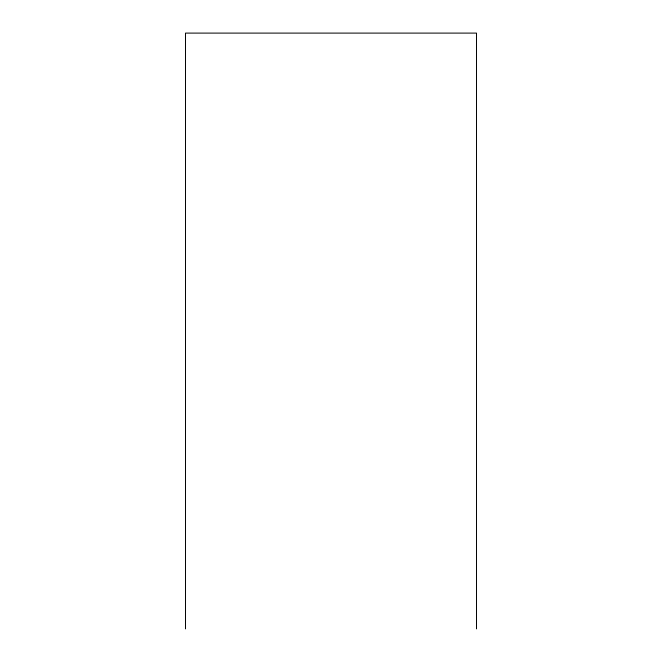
<?xml version="1.0" encoding="UTF-8"?>
<svg xmlns="http://www.w3.org/2000/svg" width="662" height="662" viewBox="0 0 662 662"><rect width="100%" height="100%" fill="white"/><g stroke="black" fill="none" stroke-linecap="round" stroke-linejoin="round"><path stroke-width="0.99" d="M476.508 628.9L476.508 33.1L185.492 33.1L185.492 628.9"/></g></svg>
